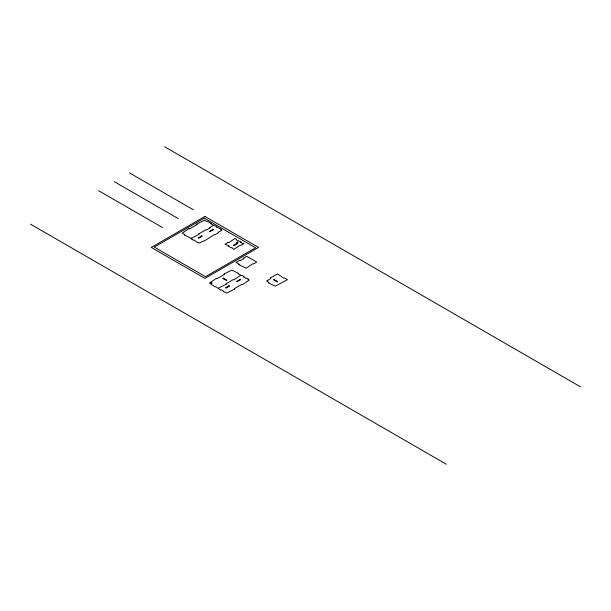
<?xml version="1.0" encoding="UTF-8"?>
<svg xmlns="http://www.w3.org/2000/svg" width="611" height="611" viewBox="0 0 611 611"><rect width="100%" height="100%" fill="white"/><g stroke="black" fill="none" stroke-linecap="round" stroke-linejoin="round"><path stroke-width="0.92" d="M191.128 238.275L199.041 234.326L198.506 234.021L206.106 229.629L206.64 229.942L210.222 227.872L209.688 227.567L213.483 225.367M218.41 288.178L226.322 284.23L225.787 283.916L233.387 279.525L233.921 279.838L240.765 275.271M164.672 146.762L580.45 386.809M129.44 172.875L193.412 209.81M114.249 181.65L178.221 218.585M98.6 190.685L162.572 227.62M30.55 224.191L446.328 464.238M210.787 282.916C212.399 284.474 212.567 281.472 210.803 282.855M266.885 281.007L268.947 282.542L268.397 282.862L275.21 286.154L287.46 279.701L284.237 277.845L283.718 278.15L277.44 273.919L270.375 277.997L270.917 278.31L266.885 281.007M204.906 216.447L151.261 247.424L204.906 278.395L258.56 247.424L204.906 216.447M204.311 218.173L154.239 247.081L205.502 276.676L255.574 247.768L204.311 218.173M189.028 228.545L182.193 233.112L184.873 234.662L184.331 234.975L192.114 238.848L191.579 239.153L193.366 240.184L193.901 239.879L197.834 242.766L198.376 242.46L199.537 243.132L203.333 240.933L203.875 241.246L214.514 234.479L215.049 234.792L218.623 232.73L218.089 232.417L221.892 230.225L220.724 229.553L221.266 229.24L216.256 226.971L216.79 226.658L210.803 223.825L211.337 223.511L207.763 221.449L207.228 221.755L204.54 220.212L196.627 224.161L197.162 224.466L189.563 228.858L189.028 228.545M201.729 235.877L198.147 237.939L198.69 238.252L202.264 236.19L201.729 235.877M212.903 229.423L209.329 231.485L209.863 231.798L213.438 229.736L212.903 229.423M228.209 242.391L224.985 244.247L229.01 245.95L228.476 246.264L231.157 247.806L231.691 247.501L233.929 249.41L240.184 245.179L240.726 245.485L243.942 243.629L242.957 243.063L242.422 243.369L240.635 242.338L241.169 242.025L236.167 239.756L236.701 239.443L234.998 238.466L228.743 242.697L228.209 242.391M237.732 242.002L236.564 242.674L237.06 242.957L238.221 242.284L237.732 242.002M236.969 243.315L233.394 245.385L233.929 245.691L237.503 243.629L236.969 243.315M239.879 260.255L236.083 262.447L239.298 264.311L238.764 264.616L246.096 268.229L252.939 263.662L253.473 263.975L256.735 262.088L246.722 256.307L243.461 258.193L243.995 258.499L240.421 260.569L239.879 260.255M216.309 278.448L209.474 283.015L215.194 286.933L215.729 286.628L220.647 290.088L221.182 289.774L223.863 291.325L223.328 291.63L226.818 293.028L234.731 289.079L234.196 288.766L241.796 284.382L242.33 284.688L249.173 280.121L248.005 279.448L248.547 279.143L246.752 278.112L246.218 278.417L243.537 276.867L244.072 276.562L242.284 275.53L241.75 275.836L238.084 273.72L238.618 273.407L231.821 270.108L223.909 274.056L224.451 274.37L216.844 278.753L216.309 278.448M223.328 278.112L222.794 278.417L226.368 280.48L226.902 280.174L223.328 278.112M229.01 285.772L225.428 287.842L225.971 288.148L229.545 286.085L229.01 285.772M240.184 279.319L236.61 281.388L237.144 281.694L240.719 279.632L240.184 279.319M274.133 279.548L273.598 279.861L277.173 281.923L277.707 281.618L274.133 279.548"/></g></svg>
